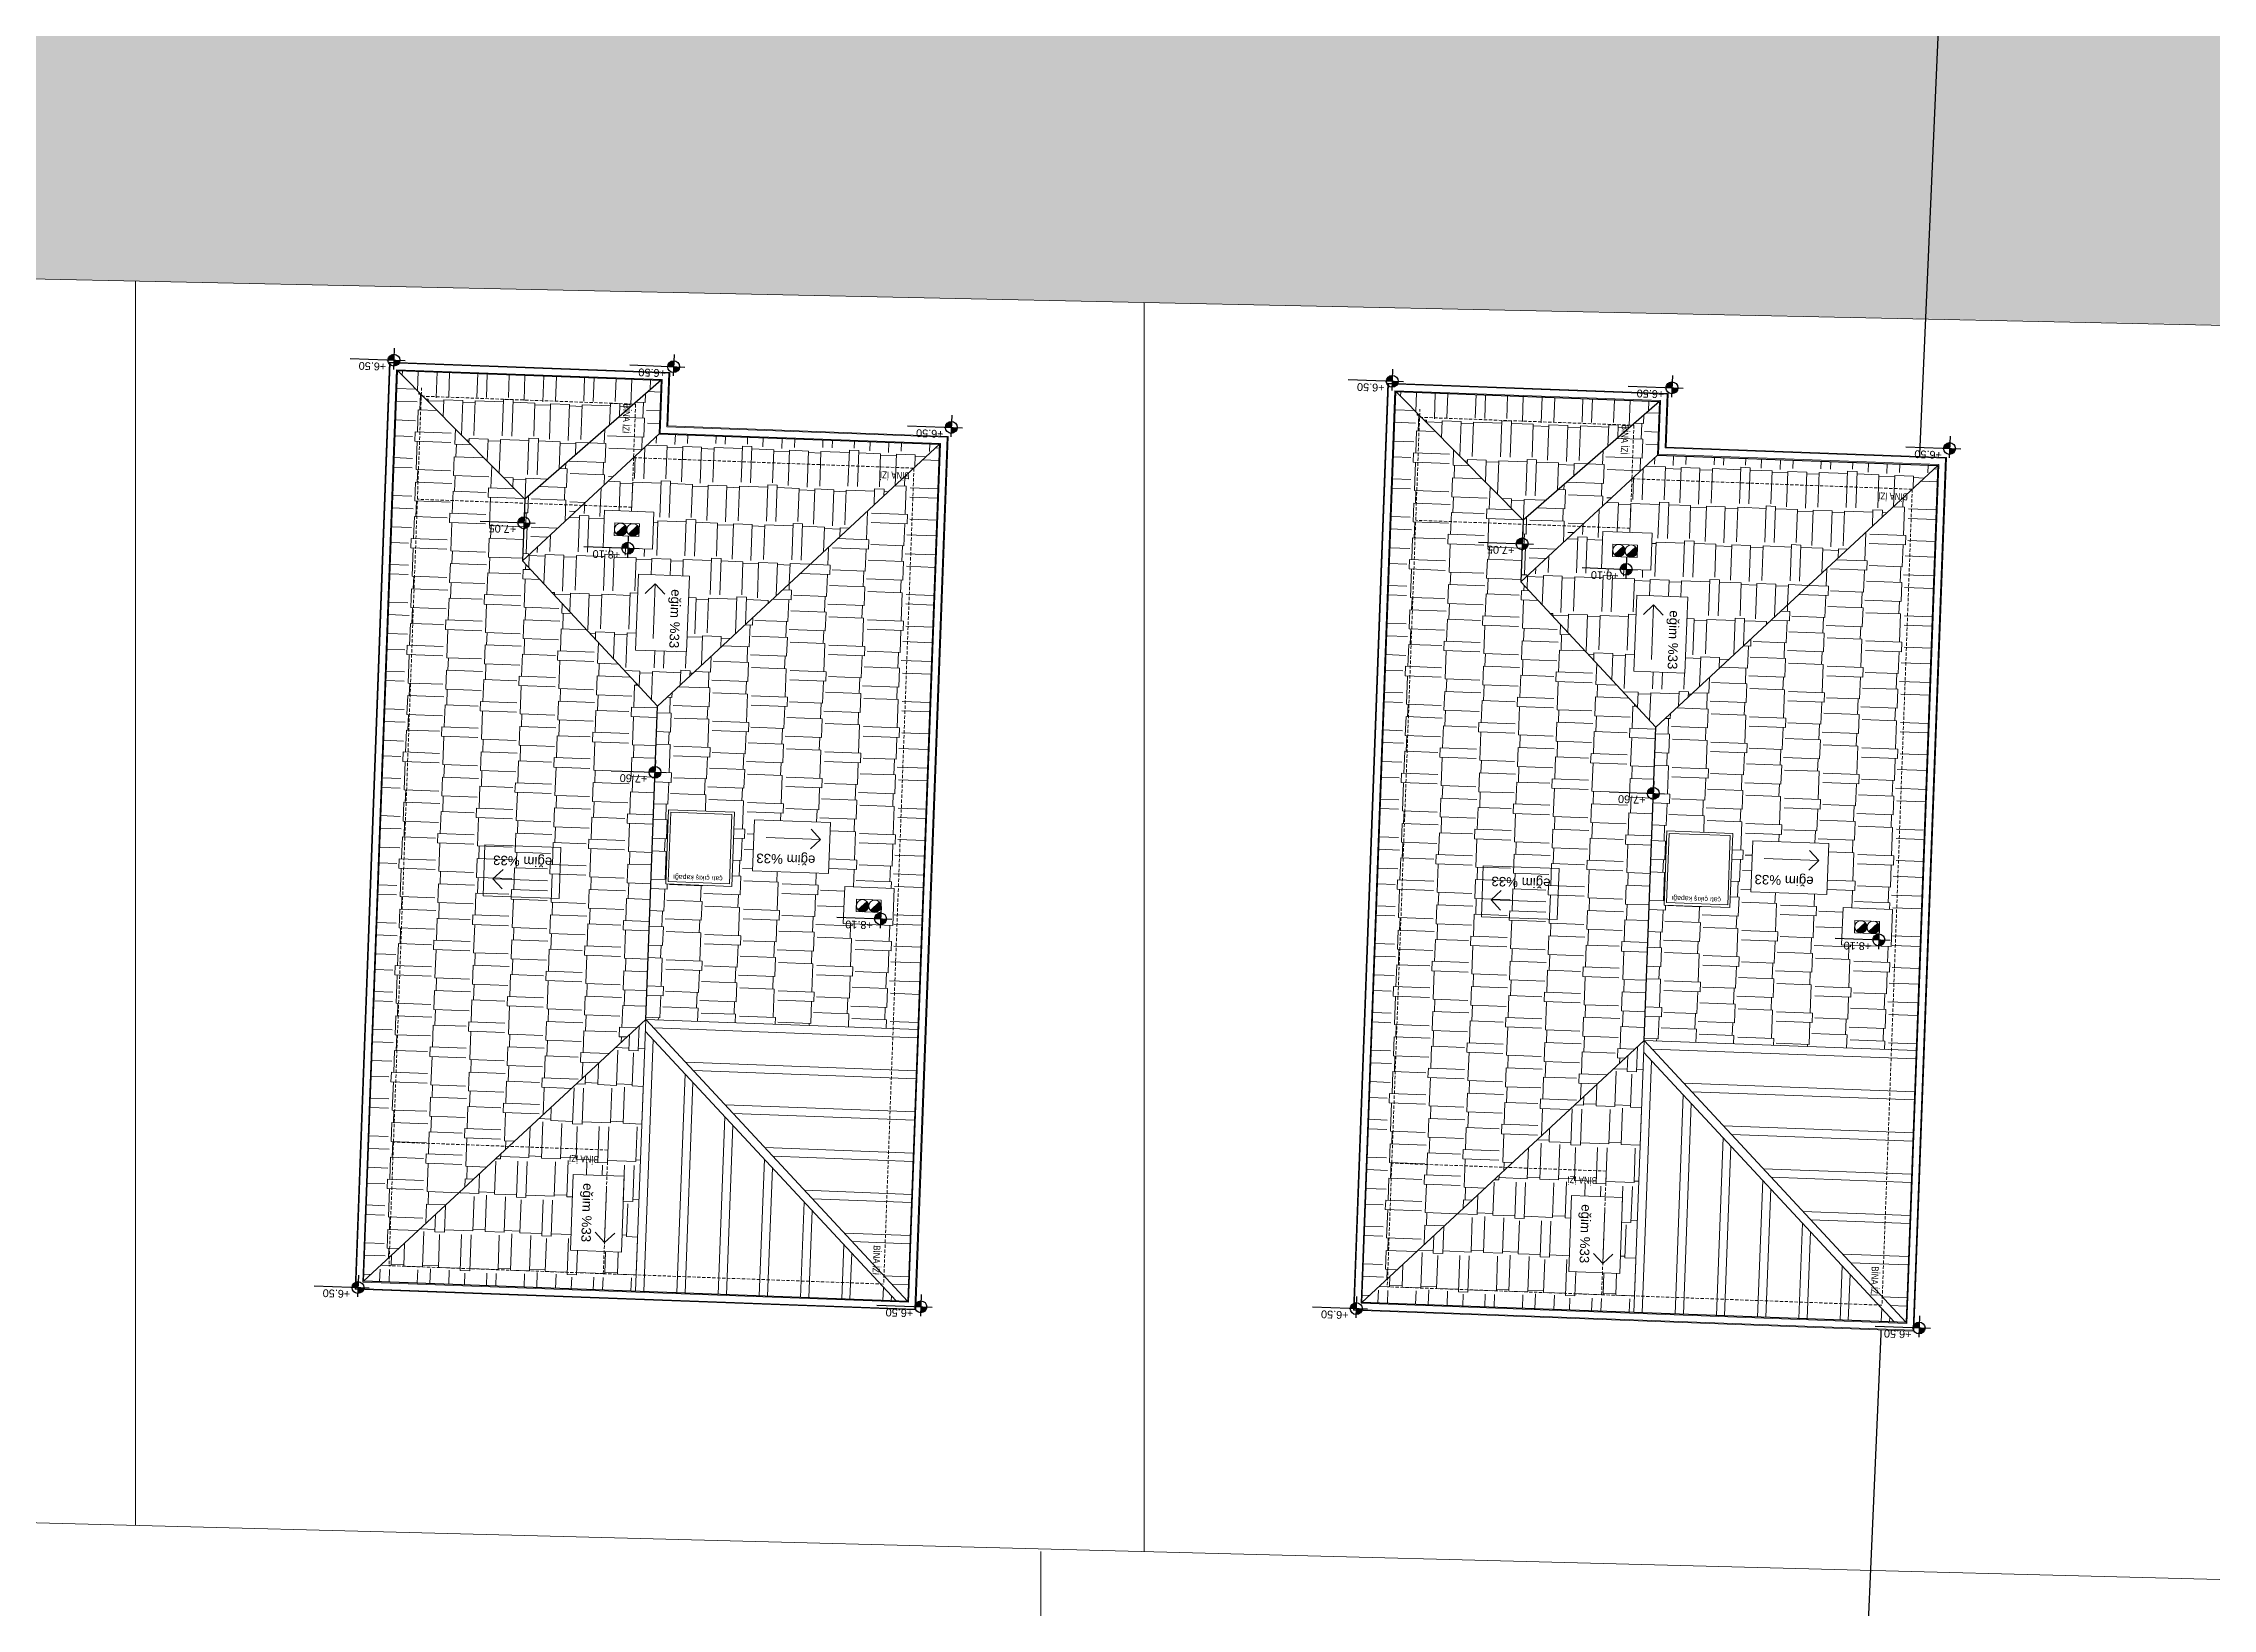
# Model space of a CAD drawing. Header units: centimetres. Extents: x 63871 to 181827, y -95930 to 42199.
# Drawn here: x 175814 to 178443, y -27901 to -26004 of the extents above; entities that cross this region are included whole.
import ezdxf
from ezdxf.enums import TextEntityAlignment as Align

# ---------------------------------------------------------------- set-up
doc = ezdxf.new("R2010")
doc.units = ezdxf.units.CM
doc.linetypes.add('11-021_500-SatisOfisi_220512$0${ Diamond }', pattern=[12, 4, -2, 2, 2, -2])
for name, color, linetype, lineweight in [('A-AREA-IDEN', 7, 'Continuous', 9), ('ARA SINIRLAR', 225, 'Continuous', 15), ('ARM_Pen_No__252', 8, 'Continuous', 18), ('Baca', 82, 'Continuous', 9), ('İz DÜŞÜMÜ', 7, '11-021_500-SatisOfisi_220512$0${ Diamond }', 18), ('OLUK', 222, 'Continuous', 15), ('TARAMA', 251, 'Continuous', 5), ('Çatı', 144, 'Continuous', 30), ('ÇEKME MESAFESİ', 5, 'Continuous', 25)]:
    doc.layers.add(name, color=color, linetype=linetype, lineweight=lineweight)
doc.layers.add('KOT', color=171, linetype='Continuous')
doc.styles.add('Arial', font='Arial.ttf', dxfattribs={"height": 250})
doc.styles.add('Arial_1', font='Arial.ttf', dxfattribs={"height": 300})
doc.styles.add('MtXpl_Arial_Narrow_1', font='')
doc.styles.get('MtXpl_Arial_Narrow_1').set_extended_font_data('Arial Narrow')
pattern_1 = [(177.87319, (374267.82, 1532.53), (-98.784803, -42.082955), [22.86, -19.05, 26.67, -11.43, 34.29, -15.24]), (177.87319, (374244.907, 1531.474), (-98.784803, -42.082955), [19.05, -72.39, 15.24, -22.86]), (177.87319, (374199.395, 1537.93), (-98.784803, -42.082955), [11.43, -118.11]), (267.87319, (374267.822, 1532.53), (30.6659616, -46.8903553), [43.815, -139.065]), (267.87319, (374244.978, 1533.377), (30.6659616, -46.8903553), [42.8625, -140.0175]), (267.87319, (374225.94, 1534.084), (30.6659616, -46.8903553), [40.005, -142.875]), (267.87319, (374199.395, 1537.93), (30.6659616, -46.8903553), [43.815, -139.065]), (267.87319, (374187.973, 1538.354), (30.6659616, -46.8903553), [43.815, -139.065]), (267.87319, (374153.6, 1536.77), (30.6659616, -46.8903553), [41.91, -140.97])]
pattern_2 = [(87.87319, (374267.82, 1532.53), (-42.082955, 98.784803), [22.86, -19.05, 26.67, -11.43, 34.29, -15.24]), (87.87319, (374266.767, 1555.444), (-42.082955, 98.784803), [19.05, -72.39, 15.24, -22.86]), (87.87319, (374273.223, 1600.956), (-42.082955, 98.784803), [11.43, -118.11]), (177.87319, (374267.822, 1532.53), (-46.8903553, -30.6659616), [43.815, -139.065]), (177.87319, (374268.67, 1555.373), (-46.8903553, -30.6659616), [42.8625, -140.0175]), (177.87319, (374269.377, 1574.41), (-46.8903553, -30.6659616), [40.005, -142.875]), (177.87319, (374273.223, 1600.956), (-46.8903553, -30.6659616), [43.815, -139.065]), (177.87319, (374273.647, 1612.378), (-46.8903553, -30.6659616), [43.815, -139.065]), (177.87319, (374272.064, 1646.75), (-46.8903553, -30.6659616), [41.91, -140.97])]
pattern_3 = [(177.87319, (375477.81, 1506.945), (-98.784803, -42.082955), [22.86, -19.05, 26.67, -11.43, 34.29, -15.24]), (177.87319, (375454.896, 1505.89), (-98.784803, -42.082955), [19.05, -72.39, 15.24, -22.86]), (177.87319, (375409.384, 1512.346), (-98.784803, -42.082955), [11.43, -118.11]), (267.87319, (375477.81, 1506.945), (30.6659616, -46.8903553), [43.815, -139.065]), (267.87319, (375454.966, 1507.794), (30.6659616, -46.8903553), [42.8625, -140.0175]), (267.87319, (375435.93, 1508.5), (30.6659616, -46.8903553), [40.005, -142.875]), (267.87319, (375409.384, 1512.346), (30.6659616, -46.8903553), [43.815, -139.065]), (267.87319, (375397.962, 1512.77), (30.6659616, -46.8903553), [43.815, -139.065]), (267.87319, (375363.59, 1511.187), (30.6659616, -46.8903553), [41.91, -140.97])]
pattern_4 = [(87.87319, (375477.81, 1506.945), (-42.082955, 98.784803), [22.86, -19.05, 26.67, -11.43, 34.29, -15.24]), (87.87319, (375476.755, 1529.86), (-42.082955, 98.784803), [19.05, -72.39, 15.24, -22.86]), (87.87319, (375483.21, 1575.37), (-42.082955, 98.784803), [11.43, -118.11]), (177.87319, (375477.81, 1506.945), (-46.8903553, -30.6659616), [43.815, -139.065]), (177.87319, (375478.66, 1529.79), (-46.8903553, -30.6659616), [42.8625, -140.0175]), (177.87319, (375479.366, 1548.826), (-46.8903553, -30.6659616), [40.005, -142.875]), (177.87319, (375483.21, 1575.372), (-46.8903553, -30.6659616), [43.815, -139.065]), (177.87319, (375483.635, 1586.794), (-46.8903553, -30.6659616), [43.815, -139.065]), (177.87319, (375482.052, 1621.167), (-46.8903553, -30.6659616), [41.91, -140.97])]

# ---------------------------------------------------------------- blocks, each defined once
blk = doc.blocks.new('afadfa')
at = {"layer": 'Baca'}
h = blk.add_hatch(color=0, dxfattribs=at)
h.dxf.hatch_style = 1
h.paths.add_polyline_path([(525548.6, 4261233.8, 0.670516), (525535.8, 4261228.6, 0.199315), (525538, 4261223.2)])
h = blk.add_hatch(color=0, dxfattribs=at)
h.dxf.hatch_style = 1
h.paths.add_polyline_path([(525563.7, 4261233.8, 0.675614), (525550.8, 4261228.6, 0.202965), (525553, 4261223.2)])
for p, q in [((525538, 4261223.2), (525548.6, 4261233.8)), ((525553, 4261223.2), (525563.7, 4261233.8))]:
    blk.add_line(p, q, dxfattribs=at)
blk.add_lwpolyline([(525535.8, 4261236.1), (525565.8, 4261236), (525565.8, 4261221), (525535.8, 4261221.1)], close=True, dxfattribs=at)
for centre in [(525543.3, 4261228.6), (525558.3, 4261228.6)]:
    blk.add_circle(centre, 7.5, dxfattribs=at)

msp = doc.modelspace()

# ---------------------------------------------------------------- hatches: boundary and pattern name
at = {"layer": 'ARM_Pen_No__252'}
h = msp.add_hatch(dxfattribs=at)
h.set_pattern_fill('AR-HBONE', color=256, scale=0.51)
h.set_pattern_definition([(45, (0, -50000), (0, 73.27889), [155.448, -51.816]), (135, (36.64, -49963.36), (7e-15, 73.27889), [155.448, -51.816])])
h.paths.add_polyline_path([(175831.7, -22792.7), (175698, -25837), (170756.8, -25732.5), (171754.5, -22792.7)], flags=16)
h.paths.add_polyline_path([(172826.5, -19554.1), (175594.7, -11397.4), (175086.1, -11173.9), (170154.1, -25719.7), (167433.7, -25662.2), (167268.2, -26108.9), (178575.2, -26347.5), (178595, -25898.2), (176249, -25848.6), (176859.4, -11953.3), (176318.3, -11715.5), (176016.1, -19117.2), (175993.1, -19117.2), (175975.4, -19521.1)])
h.paths.add_polyline_path([(175975.4, -19521.1), (172826.5, -19554.1), (171829.1, -22492.9), (175844.9, -22492.9)])

# ---------------------------------------------------------------- linework, layer by layer
at = {"layer": 'ARA SINIRLAR', "color": 5}
for p, q in [((178575.2, -26347.9), (167268.2, -26108.9)), ((175925.8, -26291.9), (175925.8, -27800.6)), ((177148.4, -26317.8), (177148.4, -27832.3)), ((166730, -27561.8), (178508.4, -27867.6)), ((177023.1, -27832.3), (177023.1, -29318.3))]:
    msp.add_line(p, q, dxfattribs=at)
at = {"layer": 'ÇEKME MESAFESİ'}
msp.add_lwpolyline([(167715.9, -26282.1), (166969.3, -28297.8), (167520.8, -32108.6), (167588.4, -32168.4), (171622.9, -32254.2), (172718.5, -32277.4), (177562.7, -32379.8), (177815.5, -32385.2), (177831.4, -32370.3), (177946.3, -29738.1), (178260.5, -22584.5)], dxfattribs=at)

# ---------------------------------------------------------------- next in the draw order: wipeouts: each hides what was drawn before it
for points in [[(176910.7, -26480.1), (176871.3, -27539.3), (176191.8, -27514.1), (176233.5, -26389.9), (176573.3, -26402.5), (176570.9, -26467.4)], [(178120.6, -26505.7), (178081.3, -27564.9), (177401.8, -27539.7), (177443.5, -26415.5), (177783.3, -26428.1), (177780.9, -26493)]]:
    msp.add_wipeout(points).dxf.layer = 'OLUK'

# ---------------------------------------------------------------- next in the draw order: hatches: boundary and pattern name
at = {"layer": 'KOT'}
h = msp.add_hatch(color=256, dxfattribs=at)
h.dxf.hatch_style = 1
h.paths.add_polyline_path([(176231.7, -26387.5, 0.009987), (176231.7, -26387.7), (176238.9, -26388), (176239.2, -26380.6, 0.414214)])
h = msp.add_hatch(color=256, dxfattribs=at)
h.dxf.hatch_style = 1
h.paths.add_polyline_path([(176238.6, -26394.5, 0.402561), (176246.1, -26387.9), (176238.9, -26387.6)])
h = msp.add_hatch(color=256, dxfattribs=at)
h.dxf.hatch_style = 1
h.paths.add_polyline_path([(176570.8, -26395.3, 0.009987), (176570.8, -26395.6), (176577.9, -26395.9), (176578.2, -26388.4, 0.414214)])
h = msp.add_hatch(color=256, dxfattribs=at)
h.dxf.hatch_style = 1
h.paths.add_polyline_path([(176577.7, -26402.3, 0.402561), (176585.1, -26395.7), (176577.9, -26395.5)])
h = msp.add_hatch(color=256, dxfattribs=at)
h.dxf.hatch_style = 1
h.paths.add_polyline_path([(177441.7, -26413, 0.009987), (177441.7, -26413.3), (177448.9, -26413.6), (177449.1, -26406.1, 0.414214)])
h = msp.add_hatch(color=256, dxfattribs=at)
h.dxf.hatch_style = 1
h.paths.add_polyline_path([(177448.6, -26420, 0.402561), (177456, -26413.4), (177448.9, -26413.2)])
h = msp.add_hatch(color=256, dxfattribs=at)
h.dxf.hatch_style = 1
h.paths.add_polyline_path([(177780.8, -26420.9, 0.009987), (177780.7, -26421.2), (177787.9, -26421.5), (177788.2, -26414, 0.414214)])
h = msp.add_hatch(color=256, dxfattribs=at)
h.dxf.hatch_style = 1
h.paths.add_polyline_path([(177787.7, -26427.9, 0.402561), (177795.1, -26421.3), (177787.9, -26421)])
h = msp.add_hatch(color=256, dxfattribs=at)
h.dxf.hatch_style = 1
h.paths.add_polyline_path([(176907.3, -26469, 0.009987), (176907.3, -26469.3), (176914.4, -26469.5), (176914.7, -26462.1, 0.414214)])
h = msp.add_hatch(color=256, dxfattribs=at)
h.dxf.hatch_style = 1
h.paths.add_polyline_path([(176914.2, -26476, 0.402561), (176921.6, -26469.4), (176914.5, -26469.1)])
h = msp.add_hatch(color=256, dxfattribs=at)
h.dxf.hatch_style = 1
h.paths.add_polyline_path([(178117.3, -26494.6, 0.009987), (178117.3, -26494.9), (178124.4, -26495.1), (178124.7, -26487.7, 0.414214)])
h = msp.add_hatch(color=256, dxfattribs=at)
h.dxf.hatch_style = 1
h.paths.add_polyline_path([(178124.2, -26501.6, 0.402561), (178131.6, -26495), (178124.4, -26494.7)])
h = msp.add_hatch(color=256, dxfattribs=at)
h.dxf.hatch_style = 1
h.paths.add_polyline_path([(176389.3, -26584.5, 0.009987), (176389.3, -26584.8), (176396.4, -26585.1), (176396.7, -26577.6, 0.414214)])
h = msp.add_hatch(color=256, dxfattribs=at)
h.dxf.hatch_style = 1
h.paths.add_polyline_path([(176396.2, -26591.5, 0.402561), (176403.6, -26584.9), (176396.4, -26584.7)])
h = msp.add_hatch(color=256, dxfattribs=at)
h.dxf.hatch_style = 1
h.paths.add_polyline_path([(177599.2, -26610.1, 0.009987), (177599.2, -26610.4), (177606.4, -26610.7), (177606.7, -26603.2, 0.414214)])
h = msp.add_hatch(color=256, dxfattribs=at)
h.dxf.hatch_style = 1
h.paths.add_polyline_path([(176515.3, -26615.5, 0.009987), (176515.3, -26615.8), (176522.4, -26616), (176522.7, -26608.6, 0.414214)])
h = msp.add_hatch(color=256, dxfattribs=at)
h.dxf.hatch_style = 1
h.paths.add_polyline_path([(176522.2, -26622.5, 0.402561), (176529.6, -26615.9), (176522.4, -26615.6)])
h = msp.add_hatch(color=256, dxfattribs=at)
h.dxf.hatch_style = 1
h.paths.add_polyline_path([(177606.2, -26617.1, 0.402561), (177613.6, -26610.5), (177606.4, -26610.2)])
h = msp.add_hatch(color=256, dxfattribs=at)
h.dxf.hatch_style = 1
h.paths.add_polyline_path([(177725.2, -26641.1, 0.009987), (177725.2, -26641.3), (177732.4, -26641.6), (177732.7, -26634.2, 0.414214)])
h = msp.add_hatch(color=256, dxfattribs=at)
h.dxf.hatch_style = 1
h.paths.add_polyline_path([(177732.2, -26648.1, 0.402561), (177739.6, -26641.5), (177732.4, -26641.2)])
h = msp.add_hatch(color=256, dxfattribs=at)
h.dxf.hatch_style = 1
h.paths.add_polyline_path([(176548.1, -26887.2, 0.009987), (176548.1, -26887.5), (176555.3, -26887.7), (176555.6, -26880.3, 0.414214)])
h = msp.add_hatch(color=256, dxfattribs=at)
h.dxf.hatch_style = 1
h.paths.add_polyline_path([(176555, -26894.2, 0.402561), (176562.5, -26887.6), (176555.3, -26887.3)])
h = msp.add_hatch(color=256, dxfattribs=at)
h.dxf.hatch_style = 1
h.paths.add_polyline_path([(177758.1, -26912.8, 0.009987), (177758.1, -26913), (177765.3, -26913.3), (177765.6, -26905.9, 0.414214)])
h = msp.add_hatch(color=256, dxfattribs=at)
h.dxf.hatch_style = 1
h.paths.add_polyline_path([(177765, -26919.8, 0.402561), (177772.4, -26913.2), (177765.3, -26912.9)])
h = msp.add_hatch(color=256, dxfattribs=at)
h.dxf.hatch_style = 1
h.paths.add_polyline_path([(176821.6, -27064.7, 0.009987), (176821.6, -27065), (176828.7, -27065.3), (176829, -27057.8, 0.414214)])
h = msp.add_hatch(color=256, dxfattribs=at)
h.dxf.hatch_style = 1
h.paths.add_polyline_path([(176828.5, -27071.7, 0.402561), (176835.9, -27065.1), (176828.7, -27064.9)])
h = msp.add_hatch(color=256, dxfattribs=at)
h.dxf.hatch_style = 1
h.paths.add_polyline_path([(178031.6, -27090.3, 0.009987), (178031.6, -27090.6), (178038.7, -27090.9), (178039, -27083.4, 0.414214)])
h = msp.add_hatch(color=256, dxfattribs=at)
h.dxf.hatch_style = 1
h.paths.add_polyline_path([(178038.5, -27097.3, 0.402561), (178045.9, -27090.7), (178038.7, -27090.5)])
h = msp.add_hatch(color=256, dxfattribs=at)
h.dxf.hatch_style = 1
h.paths.add_polyline_path([(176188.1, -27511.8, 0.009987), (176188.1, -27512.1), (176195.3, -27512.3), (176195.6, -27504.9, 0.414214)])
h = msp.add_hatch(color=256, dxfattribs=at)
h.dxf.hatch_style = 1
h.paths.add_polyline_path([(176195, -27518.8, 0.402561), (176202.5, -27512.2), (176195.3, -27511.9)])
h = msp.add_hatch(color=256, dxfattribs=at)
h.dxf.hatch_style = 1
h.paths.add_polyline_path([(176870.4, -27535.2, 0.009987), (176870.4, -27535.5), (176877.6, -27535.8), (176877.8, -27528.4, 0.414214)])
h = msp.add_hatch(color=256, dxfattribs=at)
h.dxf.hatch_style = 1
h.paths.add_polyline_path([(176877.3, -27542.3, 0.402561), (176884.7, -27535.6), (176877.6, -27535.4)])
h = msp.add_hatch(color=256, dxfattribs=at)
h.dxf.hatch_style = 1
h.paths.add_polyline_path([(177398.1, -27537.4, 0.009987), (177398.1, -27537.7), (177405.3, -27537.9), (177405.5, -27530.5, 0.414214)])
h = msp.add_hatch(color=256, dxfattribs=at)
h.dxf.hatch_style = 1
h.paths.add_polyline_path([(177405, -27544.4, 0.402561), (177412.4, -27537.8), (177405.3, -27537.5)])
h = msp.add_hatch(color=256, dxfattribs=at)
h.dxf.hatch_style = 1
h.paths.add_polyline_path([(178080.4, -27560.8, 0.009987), (178080.4, -27561.1), (178087.5, -27561.4), (178087.8, -27553.9, 0.414214)])
h = msp.add_hatch(color=256, dxfattribs=at)
h.dxf.hatch_style = 1
h.paths.add_polyline_path([(178087.3, -27567.8, 0.402561), (178094.7, -27561.2), (178087.6, -27561)])
at = {"layer": 'Çatı', "lineweight": 15}
h = msp.add_hatch(dxfattribs=at)
h.set_pattern_fill('AR-RSHKE', color=251, scale=0.15, angle=267.8732)
h.set_pattern_definition([(267.87319, (374267.82, 1532.53), (42.082955, -98.784803), [22.86, -19.05, 26.67, -11.43, 34.29, -15.24]), (267.87319, (374268.877, 1509.614), (42.082955, -98.784803), [19.05, -72.39, 15.24, -22.86]), (267.87319, (374262.42, 1464.1), (42.082955, -98.784803), [11.43, -118.11]), (357.87319, (374267.822, 1532.53), (46.8903553, 30.6659616), [43.815, -139.065]), (357.87319, (374266.974, 1509.685), (46.8903553, 30.6659616), [42.8625, -140.0175]), (357.87319, (374266.267, 1490.648), (46.8903553, 30.6659616), [40.005, -142.875]), (357.87319, (374262.42, 1464.102), (46.8903553, 30.6659616), [43.815, -139.065]), (357.87319, (374261.997, 1452.68), (46.8903553, 30.6659616), [43.815, -139.065]), (357.87319, (374263.58, 1418.308), (46.8903553, 30.6659616), [41.91, -140.97])])
h.paths.add_polyline_path([(176558.3, -26807.2), (176394.7, -26631), (176394.7, -26631), (176397.5, -26556.1), (176243.2, -26400.2), (176202.2, -27504.5), (176544.2, -27187)])
h = msp.add_hatch(dxfattribs=at)
h.set_pattern_fill('AR-RSHKE', color=251, scale=0.15, angle=177.8732)
h.set_pattern_definition(pattern_1)
h.paths.add_polyline_path([(176562.9, -26412.1), (176243.2, -26400.2), (176397.5, -26556.1)])
h.paths.add_polyline_path([(176514.7, -26437.6), (176513.2, -26478.6), (176528.4, -26479.2), (176530, -26438.1)], flags=24)
h = msp.add_hatch(dxfattribs=at)
h.set_pattern_fill('AR-RSHKE', color=251, scale=0.15, angle=447.8732)
h.set_pattern_definition(pattern_2)
h.paths.add_polyline_path([(176397.5, -26556.1), (176394.7, -26631), (176560.5, -26477.1), (176562.9, -26412.1)])
h.paths.add_polyline_path([(176514.7, -26437.6), (176513.2, -26478.6), (176528.4, -26479.2), (176530, -26438.1)], flags=25)
h = msp.add_hatch(dxfattribs=at)
h.set_pattern_fill('AR-RSHKE', color=251, scale=0.15, angle=267.8732)
h.set_pattern_definition([(267.87319, (375477.81, 1506.945), (42.082955, -98.784803), [22.86, -19.05, 26.67, -11.43, 34.29, -15.24]), (267.87319, (375478.866, 1484.03), (42.082955, -98.784803), [19.05, -72.39, 15.24, -22.86]), (267.87319, (375472.41, 1438.52), (42.082955, -98.784803), [11.43, -118.11]), (357.87319, (375477.81, 1506.945), (46.8903553, 30.6659616), [43.815, -139.065]), (357.87319, (375476.962, 1484.1), (46.8903553, 30.6659616), [42.8625, -140.0175]), (357.87319, (375476.255, 1465.064), (46.8903553, 30.6659616), [40.005, -142.875]), (357.87319, (375472.41, 1438.52), (46.8903553, 30.6659616), [43.815, -139.065]), (357.87319, (375471.986, 1427.096), (46.8903553, 30.6659616), [43.815, -139.065]), (357.87319, (375473.57, 1392.724), (46.8903553, 30.6659616), [41.91, -140.97])])
h.paths.add_polyline_path([(177768.3, -26832.8), (177604.7, -26656.6), (177604.7, -26656.6), (177607.5, -26581.7), (177453.1, -26425.8), (177412.1, -27530.1), (177754.2, -27212.5)])
h = msp.add_hatch(dxfattribs=at)
h.set_pattern_fill('AR-RSHKE', color=251, scale=0.15, angle=177.8732)
h.set_pattern_definition(pattern_3)
h.paths.add_polyline_path([(177772.9, -26437.7), (177453.1, -26425.8), (177607.5, -26581.7)])
h.paths.add_polyline_path([(177724.7, -26463.1), (177723.2, -26504.2), (177738.4, -26504.8), (177740, -26463.7)], flags=24)
h = msp.add_hatch(dxfattribs=at)
h.set_pattern_fill('AR-RSHKE', color=251, scale=0.15, angle=447.8732)
h.set_pattern_definition(pattern_4)
h.paths.add_polyline_path([(177607.5, -26581.7), (177604.7, -26656.6), (177770.5, -26502.7), (177772.9, -26437.7)])
h.paths.add_polyline_path([(177724.7, -26463.1), (177723.2, -26504.2), (177738.4, -26504.8), (177740, -26463.7)], flags=25)
h = msp.add_hatch(dxfattribs=at)
h.set_pattern_fill('AR-RSHKE', color=251, scale=0.15, angle=177.8732)
h.set_pattern_definition(pattern_1)
h.paths.add_polyline_path([(176394.7, -26631), (176558.3, -26807.2), (176900.3, -26489.7), (176560.5, -26477.1)])
h.paths.add_polyline_path([(176492.4, -26614.6), (176494.1, -26569.7), (176554.1, -26571.9), (176552.4, -26616.9)], flags=16)
h.paths.add_polyline_path([(176505.9, -26600.1), (176506.5, -26585.1), (176536.5, -26586.3), (176535.9, -26601.3)], flags=0)
h.paths.add_polyline_path([(176506.2, -26592.6, -1), (176521.2, -26593.2, -1), (176536.2, -26593.7, -1), (176521.2, -26593.2, -1)], flags=0)
h.paths.add_polyline_path([(176535.3, -26647.1), (176597, -26649.4), (176593.6, -26741.5), (176531.8, -26739.2)], flags=16)
h.paths.add_polyline_path([(176569.2, -26662.2), (176566.3, -26739.4), (176590, -26740.3), (176592.9, -26663.1)], flags=8)
h.paths.add_polyline_path([(176866.7, -26521.2), (176825.7, -26519.7), (176825.1, -26534.9), (176866.1, -26536.5)], flags=25)
h = msp.add_hatch(dxfattribs=at)
h.set_pattern_fill('AR-RSHKE', color=251, scale=0.15, angle=447.8732)
h.set_pattern_definition(pattern_2)
h.paths.add_polyline_path([(176544.2, -27187), (176873.9, -27199.2), (176900.3, -26489.7), (176558.3, -26807.2)])
h.paths.add_polyline_path([(176768, -26948.4), (176765.7, -27010.1), (176673.6, -27006.7), (176675.9, -26944.9)], flags=16)
h.paths.add_polyline_path([(176651.7, -26935.8), (176648.4, -27025.7), (176568.4, -27022.7), (176571.8, -26932.8)], flags=16)
h.paths.add_polyline_path([(176648.6, -26938.7), (176645.5, -27022.6), (176571.5, -27019.9), (176574.6, -26935.9)], flags=0)
h.paths.add_polyline_path([(176785.3, -27025.9), (176845.3, -27028.1), (176843.6, -27073), (176783.6, -27070.8)], flags=16)
h.paths.add_polyline_path([(176799.8, -27041.3), (176829.7, -27042.5), (176829.2, -27057.6), (176799.2, -27056.4)], flags=0)
h.paths.add_polyline_path([(176814.5, -27049.5, -1), (176829.5, -27050, -1), (176814.5, -27049.5, -1), (176799.5, -27048.9, -1)], flags=0)
h.paths.add_polyline_path([(176752.9, -26982.2), (176675.6, -26979.4), (176674.7, -27003.1), (176752, -27006)], flags=8)
h.paths.add_polyline_path([(176639.5, -27010.3), (176575.6, -27007.9), (176575.2, -27019.4), (176639.1, -27021.8)], flags=8)
h = msp.add_hatch(dxfattribs=at)
h.set_pattern_fill('AR-RSHKE', color=251, scale=0.15, angle=177.8732)
h.set_pattern_definition(pattern_3)
h.paths.add_polyline_path([(177604.7, -26656.6), (177768.3, -26832.8), (178110.3, -26515.3), (177770.5, -26502.7)])
h.paths.add_polyline_path([(177702.4, -26640.2), (177704.1, -26595.3), (177764.1, -26597.5), (177762.4, -26642.4)], flags=16)
h.paths.add_polyline_path([(177715.9, -26625.7), (177716.5, -26610.7), (177746.4, -26611.8), (177745.9, -26626.9)], flags=0)
h.paths.add_polyline_path([(177716.2, -26618.2, -1), (177731.2, -26618.8, -1), (177746.2, -26619.3, -1), (177731.2, -26618.8, -1)], flags=0)
h.paths.add_polyline_path([(177745.3, -26672.7), (177807, -26675), (177803.6, -26767), (177741.8, -26764.7)], flags=16)
h.paths.add_polyline_path([(177779.1, -26687.8), (177776.3, -26765), (177800, -26765.9), (177802.9, -26688.6)], flags=8)
h.paths.add_polyline_path([(178076.7, -26546.8), (178035.7, -26545.3), (178035.1, -26560.5), (178076.1, -26562)], flags=25)
h = msp.add_hatch(dxfattribs=at)
h.set_pattern_fill('AR-RSHKE', color=251, scale=0.15, angle=447.8732)
h.set_pattern_definition(pattern_4)
h.paths.add_polyline_path([(177754.2, -27212.5), (178083.9, -27224.8), (178110.3, -26515.3), (177768.3, -26832.8)])
h.paths.add_polyline_path([(177978, -26973.9), (177975.7, -27035.7), (177883.6, -27032.3), (177885.9, -26970.5)], flags=16)
h.paths.add_polyline_path([(177861.7, -26961.4), (177858.3, -27051.3), (177778.4, -27048.3), (177781.7, -26958.4)], flags=16)
h.paths.add_polyline_path([(177858.6, -26964.2), (177855.5, -27048.2), (177781.5, -27045.4), (177784.6, -26961.5)], flags=0)
h.paths.add_polyline_path([(177995.3, -27051.4), (178055.3, -27053.7), (178053.6, -27098.6), (177993.6, -27096.4)], flags=16)
h.paths.add_polyline_path([(178009.7, -27066.9), (178039.7, -27068.1), (178039.2, -27083.1), (178009.2, -27082)], flags=0)
h.paths.add_polyline_path([(178024.5, -27075, -1), (178039.4, -27075.6, -1), (178024.5, -27075, -1), (178009.5, -27074.5, -1)], flags=0)
h.paths.add_polyline_path([(177962.9, -27007.8), (177885.6, -27005), (177884.7, -27028.7), (177962, -27031.6)], flags=8)
h.paths.add_polyline_path([(177849.5, -27035.8), (177785.6, -27033.5), (177785.2, -27045), (177849.1, -27047.4)], flags=8)
h = msp.add_hatch(dxfattribs=at)
h.set_pattern_fill('AR-RSHKE', color=251, scale=0.15, angle=357.8732)
h.set_pattern_definition([(357.87319, (374267.82, 1532.53), (98.784803, 42.082955), [22.86, -19.05, 26.67, -11.43, 34.29, -15.24]), (357.87319, (374290.737, 1533.584), (98.784803, 42.082955), [19.05, -72.39, 15.24, -22.86]), (357.87319, (374336.25, 1527.13), (98.784803, 42.082955), [11.43, -118.11]), (87.87319, (374267.822, 1532.53), (-30.6659616, 46.8903553), [43.815, -139.065]), (87.87319, (374290.666, 1531.68), (-30.6659616, 46.8903553), [42.8625, -140.0175]), (87.87319, (374309.703, 1530.973), (-30.6659616, 46.8903553), [40.005, -142.875]), (87.87319, (374336.25, 1527.128), (-30.6659616, 46.8903553), [43.815, -139.065]), (87.87319, (374347.67, 1526.704), (-30.6659616, 46.8903553), [43.815, -139.065]), (87.87319, (374382.043, 1528.287), (-30.6659616, 46.8903553), [41.91, -140.97])])
h.paths.add_polyline_path([(176544.2, -27187), (176202.2, -27504.5), (176531.9, -27516.7)])
h.paths.add_polyline_path([(176518, -27377.2), (176514.6, -27469.3), (176452.9, -27467), (176456.3, -27374.9)], flags=16)
h.paths.add_polyline_path([(176462.3, -27382.3), (176459.4, -27459.6), (176483.2, -27460.5), (176486, -27383.2)], flags=8)
h.paths.add_polyline_path([(176489.9, -27350.3), (176448.9, -27348.8), (176448.3, -27364), (176489.4, -27365.6)], flags=24)
h = msp.add_hatch(dxfattribs=at)
h.set_pattern_fill('AR-RSHKE', color=251, scale=0.15, angle=357.8732)
h.set_pattern_definition([(357.87319, (375477.81, 1506.945), (98.784803, 42.082955), [22.86, -19.05, 26.67, -11.43, 34.29, -15.24]), (357.87319, (375500.726, 1508), (98.784803, 42.082955), [19.05, -72.39, 15.24, -22.86]), (357.87319, (375546.237, 1501.545), (98.784803, 42.082955), [11.43, -118.11]), (87.87319, (375477.81, 1506.945), (-30.6659616, 46.8903553), [43.815, -139.065]), (87.87319, (375500.655, 1506.097), (-30.6659616, 46.8903553), [42.8625, -140.0175]), (87.87319, (375519.692, 1505.39), (-30.6659616, 46.8903553), [40.005, -142.875]), (87.87319, (375546.237, 1501.545), (-30.6659616, 46.8903553), [43.815, -139.065]), (87.87319, (375557.66, 1501.12), (-30.6659616, 46.8903553), [43.815, -139.065]), (87.87319, (375592.032, 1502.703), (-30.6659616, 46.8903553), [41.91, -140.97])])
h.paths.add_polyline_path([(177754.2, -27212.5), (177412.1, -27530.1), (177741.9, -27542.3)])
h.paths.add_polyline_path([(177728, -27402.8), (177724.6, -27494.9), (177662.9, -27492.6), (177666.3, -27400.5)], flags=16)
h.paths.add_polyline_path([(177672.3, -27407.9), (177669.4, -27485.2), (177693.1, -27486.1), (177696, -27408.8)], flags=8)
h.paths.add_polyline_path([(177699.9, -27375.9), (177658.9, -27374.4), (177658.3, -27389.6), (177699.3, -27391.2)], flags=24)

# ---------------------------------------------------------------- next in the draw order: linework, layer by layer
at = {"layer": 'A-AREA-IDEN'}
for p, q in [((176555.7, -26658.9), (176543.4, -26670.4)), ((176553.3, -26725.2), (176555.7, -26658.9)), ((176555.7, -26658.9), (176567.2, -26671.3)), ((177765.7, -26684.5), (177753.4, -26696)), ((177763.3, -26750.8), (177765.7, -26684.5)), ((177765.7, -26684.5), (177777.2, -26696.8)), ((176689.9, -26966.4), (176756.1, -26968.8)), ((176756.1, -26968.8), (176743.8, -26980.3)), ((176756.1, -26968.8), (176744.7, -26956.5)), ((177899.8, -26992), (177966.1, -26994.4)), ((177966.1, -26994.4), (177953.8, -27005.9)), ((177966.1, -26994.4), (177954.7, -26982.1)), ((176358.8, -27016.5), (176371.2, -27005.1)), ((176425.1, -27018.9), (176358.8, -27016.5)), ((176358.8, -27016.5), (176370.3, -27028.8)), ((177568.8, -27042.1), (177581.1, -27030.6)), ((177635.1, -27044.5), (177568.8, -27042.1)), ((177568.8, -27042.1), (177580.3, -27054.4)), ((176496.6, -27391.2), (176494.1, -27457.4)), ((177706.6, -27416.8), (177704.1, -27483)), ((176494.1, -27457.4), (176482.7, -27445.1)), ((176494.1, -27457.4), (176506.5, -27446)), ((177704.1, -27483), (177692.7, -27470.7)), ((177704.1, -27483), (177716.4, -27471.6))]:
    msp.add_line(p, q, dxfattribs=at)
for points in [[(176531.8, -26739.2), (176535.3, -26647.1), (176597, -26649.4), (176593.6, -26741.5)], [(177741.8, -26764.7), (177745.3, -26672.7), (177807, -26675), (177803.6, -26767)], [(176648.4, -27025.7), (176568.4, -27022.7), (176571.8, -26932.8), (176651.7, -26935.8)], [(176645.5, -27022.6), (176571.5, -27019.9), (176574.6, -26935.9), (176648.6, -26938.7)], [(176675.9, -26944.9), (176768, -26948.4), (176765.7, -27010.1), (176673.6, -27006.7)], [(176439.1, -27040.4), (176347, -27037), (176349.3, -26975.2), (176441.4, -26978.6)], [(177858.3, -27051.3), (177778.4, -27048.3), (177781.7, -26958.4), (177861.7, -26961.4)], [(177855.5, -27048.2), (177781.5, -27045.4), (177784.6, -26961.5), (177858.6, -26964.2)], [(177885.9, -26970.5), (177978, -26973.9), (177975.7, -27035.7), (177883.6, -27032.3)], [(177649, -27066), (177557, -27062.5), (177559.3, -27000.8), (177651.3, -27004.2)], [(176518, -27377.2), (176514.6, -27469.3), (176452.9, -27467), (176456.3, -27374.9)], [(177728, -27402.8), (177724.6, -27494.9), (177662.9, -27492.6), (177666.3, -27400.5)]]:
    msp.add_lwpolyline(points, close=True, dxfattribs=at)
at = {"layer": 'Baca'}
for points in [[(176554.1, -26571.9), (176494.1, -26569.7), (176492.4, -26614.6), (176552.4, -26616.9)], [(177764.1, -26597.5), (177704.1, -26595.3), (177702.4, -26640.2), (177762.4, -26642.4)], [(176845.3, -27028.1), (176785.3, -27025.9), (176783.6, -27070.8), (176843.6, -27073)], [(178055.3, -27053.7), (177995.3, -27051.4), (177993.6, -27096.4), (178053.6, -27098.6)]]:
    msp.add_lwpolyline(points, close=True, dxfattribs=at)
at = {"layer": 'İz DÜŞÜMÜ'}
for p, q in [((176238.4, -27335.7), (176232.9, -27485.6)), ((177448.4, -27361.3), (177442.9, -27511.2)), ((176492.7, -27495.3), (176232.9, -27485.6)), ((177702.7, -27520.8), (177442.9, -27511.2))]:
    msp.add_line(p, q, dxfattribs=at)
for points in [[(176529.4, -26505.9), (176527.2, -26565.9), (176267.4, -26556.3), (176272, -26431.3), (176531.8, -26441), (176529.4, -26505.9), (176869.2, -26518.6), (176832.5, -27507.9), (176492.7, -27495.3), (176498.3, -27345.4), (176238.4, -27335.7), (176272.4, -26421.3)], [(177739.4, -26531.5), (177737.2, -26591.5), (177477.4, -26581.8), (177482, -26456.9), (177741.8, -26466.6), (177739.4, -26531.5), (178079.2, -26544.1), (178042.5, -27533.5), (177702.7, -27520.8), (177708.3, -27370.9), (177448.4, -27361.3), (177482.4, -26446.9)]]:
    msp.add_lwpolyline(points, dxfattribs=at)
at = {"layer": 'KOT'}
for p, q in [((176252.5, -26388.5), (176185.7, -26386)), ((176239.4, -26372.9), (176238.5, -26399)), ((176591.6, -26396.4), (176524.8, -26393.9)), ((176578.5, -26380.8), (176577.5, -26406.8)), ((177462.5, -26414.1), (177395.7, -26411.6)), ((177449.4, -26398.5), (177448.5, -26424.6)), ((177801.5, -26422), (177734.8, -26419.5)), ((177788.5, -26406.4), (177787.5, -26432.4)), ((176928.1, -26470), (176861.3, -26467.6)), ((176915, -26454.5), (176914, -26480.5)), ((178138.1, -26495.6), (178071.3, -26493.1)), ((178125, -26480), (178124, -26506.1)), ((176397, -26570), (176396, -26596)), ((176410, -26585.6), (176343.3, -26583.1)), ((176523, -26601), (176522, -26627)), ((177607, -26595.6), (177606, -26621.6)), ((176536, -26616.5), (176469.3, -26614.1)), ((177620, -26611.2), (177553.3, -26608.7)), ((177733, -26626.5), (177732, -26652.6)), ((177746, -26642.1), (177679.3, -26639.6)), ((176568.9, -26888.2), (176502.1, -26885.8)), ((176555.8, -26872.7), (176554.9, -26898.7)), ((177778.9, -26913.8), (177712.1, -26911.3)), ((177765.8, -26898.2), (177764.9, -26924.3)), ((176829.3, -27050.2), (176828.3, -27076.3)), ((176842.4, -27065.8), (176775.6, -27063.3)), ((178039.3, -27075.8), (178038.3, -27101.8)), ((178052.4, -27091.4), (177985.6, -27088.9)), ((176195.8, -27497.3), (176194.9, -27523.3)), ((176208.9, -27512.8), (176142.1, -27510.4)), ((176878.1, -27520.7), (176877.1, -27546.8)), ((177405.8, -27522.8), (177404.9, -27548.9)), ((176891.2, -27536.3), (176824.4, -27533.8)), ((177418.9, -27538.4), (177352.1, -27535.9)), ((178088.1, -27546.3), (178087.1, -27572.4)), ((178101.2, -27561.9), (178034.4, -27559.4))]:
    msp.add_line(p, q, dxfattribs=at)
for centre in [(176238.9, -26387.7), (176577.9, -26395.6), (177448.9, -26413.3), (177787.9, -26421.2), (176914.5, -26469.2), (178124.4, -26494.8), (176396.4, -26584.8), (177606.4, -26610.4), (176522.4, -26615.7), (177732.4, -26641.3), (176555.3, -26887.4), (177765.3, -26913), (176828.7, -27065), (178038.7, -27090.6), (176195.3, -27512.1), (176877.6, -27535.5), (177405.3, -27537.6), (178087.5, -27561.1)]:
    msp.add_circle(centre, 7.17, dxfattribs=at)
at = {"layer": 'OLUK'}
for points in [[(176573.3, -26402.5), (176570.9, -26467.4), (176910.7, -26480.1), (176871.3, -27539.3), (176191.8, -27514.1), (176233.5, -26389.9)], [(176572.3, -26403.5), (176569.9, -26468.4), (176909.6, -26481), (176870.4, -27538.3), (176192.8, -27513.1), (176234.5, -26390.9)], [(176564, -26411.2), (176561.6, -26476.1), (176901.3, -26488.7), (176862.7, -27530), (176201.1, -27505.4), (176242.2, -26399.2)], [(177783.3, -26428.1), (177780.9, -26493), (178120.6, -26505.7), (178081.3, -27564.9), (177401.8, -27539.7), (177443.5, -26415.5)], [(177782.3, -26429), (177779.8, -26494), (178119.6, -26506.6), (178080.3, -27563.9), (177402.8, -27538.7), (177444.5, -26416.5)], [(177774, -26436.7), (177771.6, -26501.7), (178111.3, -26514.3), (178072.6, -27555.6), (177411.1, -27531), (177452.2, -26424.8)]]:
    msp.add_lwpolyline(points, close=True, dxfattribs=at)
at = {"layer": 'TARAMA'}
for p, q in [((176544.2, -27187), (176531.9, -27516.7)), ((176553.3, -27211.4), (176541.9, -27517.1)), ((176847.6, -27528.4), (176543.6, -27201.1)), ((176544.2, -27187), (176861.7, -27529)), ((176544.2, -27187), (176873.9, -27199.2)), ((176553.8, -27197.3), (176873.6, -27209.2)), ((177754.2, -27212.5), (177741.9, -27542.3)), ((177763.3, -27237), (177751.9, -27542.7)), ((178057.6, -27554), (177753.6, -27226.7)), ((177754.2, -27212.5), (178071.7, -27554.6)), ((177754.2, -27212.5), (178083.9, -27224.8)), ((177763.8, -27222.9), (178083.6, -27234.8)), ((176591.8, -27252.9), (176581.9, -27518.6)), ((176601.4, -27263.3), (176591.9, -27519)), ((176592.3, -27238.8), (176872.1, -27249.2)), ((176601.9, -27249.1), (176871.7, -27259.2)), ((177802.3, -27264.4), (178082.1, -27274.7)), ((176640.4, -27290.6), (176870.2, -27299.1)), ((177801.7, -27278.5), (177791.9, -27544.2)), ((177811.4, -27288.9), (177801.9, -27544.5)), ((177811.9, -27274.7), (178081.7, -27284.7)), ((176639.9, -27304.7), (176631.9, -27520.4)), ((176649.5, -27315.1), (176641.9, -27520.8)), ((176650, -27301), (176869.9, -27309.1)), ((177850.4, -27316.2), (178080.2, -27324.7)), ((176688.5, -27342.4), (176868.4, -27349.1)), ((177849.9, -27330.3), (177841.8, -27546)), ((177859.5, -27340.7), (177851.8, -27546.4)), ((177860, -27326.5), (178079.9, -27334.7)), ((176688, -27356.5), (176681.8, -27522.3)), ((176697.6, -27366.9), (176691.8, -27522.7)), ((176698.1, -27352.8), (176868, -27359.1)), ((177898.5, -27368), (178078.4, -27374.7)), ((176736.6, -27394.2), (176866.5, -27399.1)), ((177898, -27382.1), (177891.8, -27547.9)), ((177907.6, -27392.5), (177901.8, -27548.2)), ((177908.1, -27378.4), (178078, -27384.7)), ((176736.1, -27408.4), (176731.8, -27524.1)), ((176745.7, -27418.7), (176741.8, -27524.5)), ((176746.2, -27404.6), (176866.2, -27409.1)), ((177946.6, -27419.8), (178076.5, -27424.6)), ((176784.7, -27446.1), (176864.7, -27449)), ((177946.1, -27434), (177941.8, -27549.7)), ((177955.7, -27444.3), (177951.8, -27550.1)), ((177956.2, -27430.2), (178076.1, -27434.6)), ((176784.2, -27460.2), (176781.8, -27526)), ((176793.8, -27470.6), (176791.7, -27526.4)), ((176794.3, -27456.4), (176864.3, -27459)), ((177994.7, -27471.6), (178074.7, -27474.6)), ((176832.8, -27497.9), (176862.8, -27499)), ((177994.2, -27485.8), (177991.7, -27551.6)), ((178003.8, -27496.1), (178001.7, -27552)), ((178004.3, -27482), (178074.3, -27484.6)), ((176832.3, -27512), (176831.7, -27527.9)), ((176841.9, -27522.4), (176841.7, -27528.2)), ((176842.5, -27508.2), (176862.4, -27509)), ((178042.8, -27523.5), (178072.8, -27524.6)), ((178042.3, -27537.6), (178041.7, -27553.4)), ((178051.9, -27548), (178051.7, -27553.8)), ((178052.4, -27533.8), (178072.4, -27534.6))]:
    msp.add_line(p, q, dxfattribs=at)
at = {"layer": 'Çatı'}
for p, q in [((176397.5, -26556.1), (176243.2, -26400.2)), ((176562.9, -26412.1), (176397.5, -26556.1)), ((177607.5, -26581.7), (177453.1, -26425.8)), ((177772.9, -26437.7), (177607.5, -26581.7)), ((176394.7, -26631), (176560.5, -26477.1)), ((176558.3, -26807.2), (176900.3, -26489.7)), ((177604.7, -26656.6), (177770.5, -26502.7)), ((177768.3, -26832.8), (178110.3, -26515.3)), ((176397.5, -26556.1), (176394.7, -26631)), ((177607.5, -26581.7), (177604.7, -26656.6)), ((176558.3, -26807.2), (176394.7, -26631)), ((177768.3, -26832.8), (177604.7, -26656.6)), ((176544.2, -27187), (176558.3, -26807.2)), ((177754.2, -27212.5), (177768.3, -26832.8)), ((176544.2, -27187), (176202.2, -27504.5)), ((176861.7, -27529), (176544.2, -27187)), ((177754.2, -27212.5), (177412.1, -27530.1)), ((178071.7, -27554.6), (177754.2, -27212.5))]:
    msp.add_line(p, q, dxfattribs=at)
for points in [[(176562.9, -26412.1), (176560.5, -26477.1), (176900.3, -26489.7), (176861.7, -27529), (176202.2, -27504.5), (176243.2, -26400.2)], [(177772.9, -26437.7), (177770.5, -26502.7), (178110.3, -26515.3), (178071.7, -27554.6), (177412.1, -27530.1), (177453.1, -26425.8)]]:
    msp.add_lwpolyline(points, close=True, dxfattribs=at)

# ---------------------------------------------------------------- next in the draw order: block references
at = {"layer": 'Baca', "rotation": 177.8731895439683}
for p in [(859849.8, 4212196.1), (861059.7, 4212170.5), (860143, 4211739.8), (861353, 4211714.2)]:
    msp.add_blockref('afadfa', p, dxfattribs=at)

# ---------------------------------------------------------------- next in the draw order: texts
at = {"style": 'MtXpl_Arial_Narrow_1'}
for rotation, p in [(267.8302, (176517.2, -26440.2)), (267.8302, (177727.2, -26465.8)), (177.8302, (176864.1, -26523.7)), (177.8302, (178074.1, -26549.3)), (177.8302, (176487.3, -27352.8)), (177.8302, (177697.3, -27378.4)), (267.8302, (176820.3, -27460.7)), (267.8302, (178030.2, -27486.3))]:
    msp.add_text('BİNA İZİ', height=8.32, rotation=rotation, dxfattribs=at).set_placement(p)
at = {"layer": 'A-AREA-IDEN', "style": 'Arial_1'}
for p in [(176607.4, -27012.7), (177817.4, -27038.3)]:
    msp.add_text('çatı çıkış kapağı', height=5.953, rotation=177.8732, dxfattribs=at).set_placement(p, align=Align.CENTER)
at = {"layer": 'A-AREA-IDEN', "char_height": 11.52, "width": 136.287, "attachment_point": 2, "line_spacing_factor": 0.941778, "style": 'Arial'}
for insert, rotation in [((176585.5, -26701.4), 267.8732), ((177795.5, -26727), 267.8732), ((176394.7, -27001), 177.8732), ((176713.7, -26998.6), 177.8732), ((177604.7, -27026.6), 177.8732), ((177923.6, -27024.2), 177.8732), ((176478.7, -27421.5), 267.8732), ((177688.7, -27447.1), 267.8732)]:
    msp.add_mtext('eğim %33', dxfattribs=dict(at, insert=insert, rotation=rotation))
at = {"layer": 'KOT', "char_height": 9.45, "width": 57.696, "attachment_point": 2, "rotation": 177.8732, "line_spacing_factor": 0.941778, "style": 'Arial_1'}
for s, insert in [('+6.50', (176212.7, -26399.8)), ('+6.50', (176551.7, -26407.7)), ('+6.50', (177422.7, -26425.4)), ('+6.50', (177761.7, -26433.3)), ('+6.50', (176888.3, -26481.4)), ('+6.50', (178098.3, -26506.9)), ('+7.05', (176370.2, -26596.9)), ('+8.10', (176496.2, -26627.9)), ('+7.05', (177580.2, -26622.5)), ('+8.10', (177706.2, -26653.4)), ('+7.60', (176529.1, -26899.6)), ('+7.60', (177739.1, -26925.1)), ('+8.10', (176802.5, -27077.1)), ('+8.10', (178012.5, -27102.7)), ('+6.50', (176169.1, -27524.2)), ('+6.50', (176851.4, -27547.6)), ('+6.50', (177379.1, -27549.8)), ('+6.50', (178061.4, -27573.2))]:
    msp.add_mtext(s, dxfattribs=dict(at, insert=insert))

doc.saveas('drawing.dxf')
